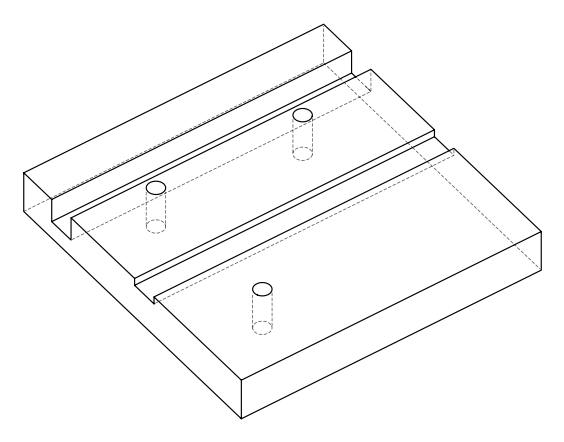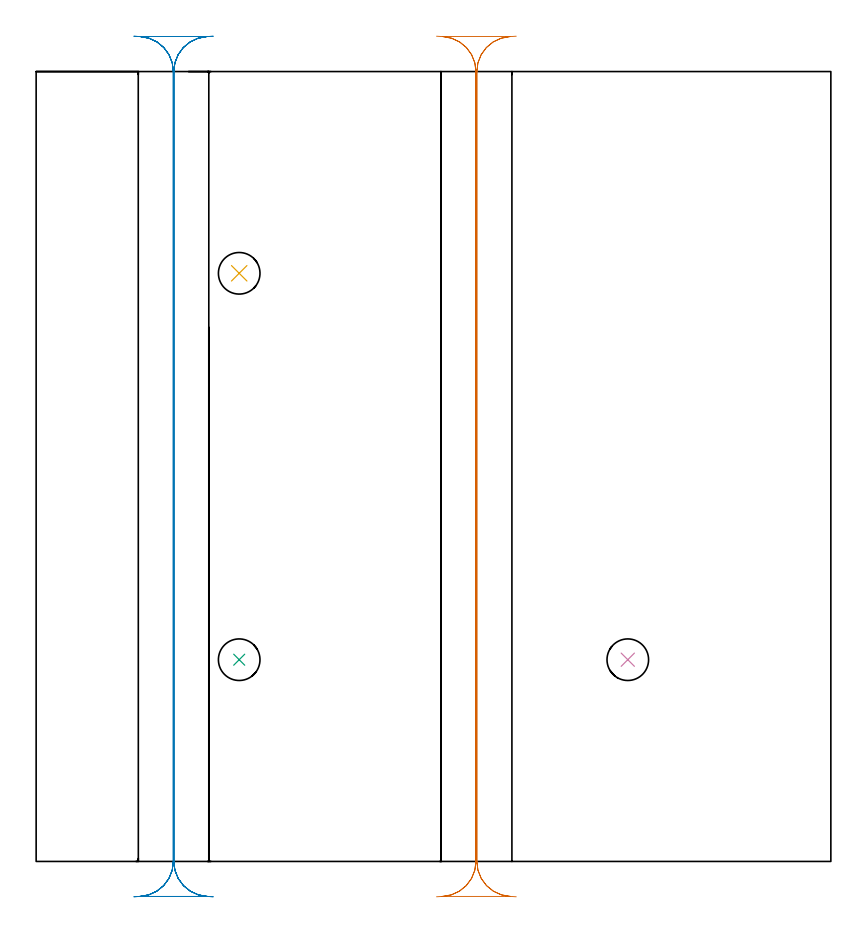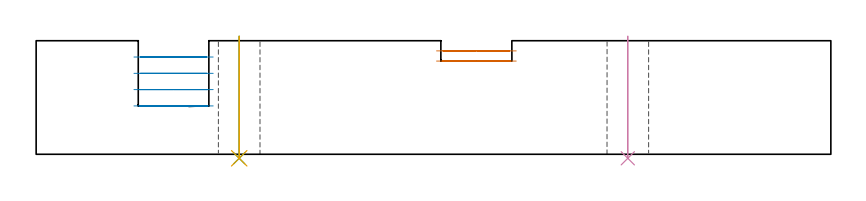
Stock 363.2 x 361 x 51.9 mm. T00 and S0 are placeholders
(PLAN: 5 operations, 1 tool changes, 11.1 min)
(1 MILL_RECTANGULAR_SLOT | SLOT_RECTANGULAR | UGT0201_004 | Follow Part, ap 8, ae 75% | 3.49 min | 108810 mm3)
(2 MILL_RECTANGULAR_SLOT_1 | SLOT_RECTANGULAR_1 | UGT0201_004 | Follow Part, ap 8, ae 75% | 6.95 min | 346454 mm3)
(3 INDEXABLE_INSERT_DRILL_THROUGH_HOLE_FROM_SOLID | STEP1HOLE | NXT0302_009 | 0.22 min | 14726 mm3)
(4 INDEXABLE_INSERT_DRILL_THROUGH_HOLE_FROM_SOLID_1 | STEP1HOLE_1 | NXT0302_009 | 0.22 min | 14732 mm3)
(5 INDEXABLE_INSERT_DRILL_THROUGH_HOLE_FROM_SOLID_2 | STEP1HOLE_2 | NXT0302_009 | 0.22 min | 14642 mm3)
(TOOL UGT0201_004 | End Mill 32 mm | D32 FL53 Z6)
(TOOL NXT0302_009 | Index. Insert Drill 19mm [880-D1900L25-05] | D19 PA176 FL95 Z2)
(OP 1 MILL_RECTANGULAR_SLOT)
G17 G21 G94 G90
T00 M6
G54
G17 G0 G90 X219.415 Y-16.154 S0 M3
G43 Z61.9 H0
Z47.25
G94 G1 X216.421 Y-15.97 F250.
G2 X201.4 Y0. R16. F500.
G1 Y361.
G2 X216.421 Y376.97 R16.
G1 Y377.
X185.979
Y376.97
G2 X201. Y361. R16.
G1 Y0.
G2 X185.979 Y-15.97 R16.
G1 X182.985 Y-16.154 F250.
G0 Z61.9
Y377.154
Z42.6
G1 X185.979 Y376.97
G2 X201. Y361. R16. F500.
G1 Y0.
G2 X185.566 Y-15.99 R16.
G1 X216.834
G2 X201.4 Y0. R16.
G1 Y361.
G2 X216.421 Y376.97 R16.
G1 X219.415 Y377.154 F250.
G0 Z61.9
M5
M2
(OP 2 MILL_RECTANGULAR_SLOT_1)
G17 G21 G94 G90
T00 M6
G54
G17 G0 G90 X80.912 Y-16.154 S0 M3
G43 Z61.9 H0
Z44.45
G94 G1 X77.917 Y-15.97 F250.
G2 X62.9 Y0. R16. F500.
G1 Y361.
G2 X77.921 Y376.97 R16.
G1 Y377.
X47.679
Y376.97
G2 X62.7 Y361. R16.
G1 Y0.
G2 X47.681 Y-15.97 R16.
G1 X44.687 Y-16.154 F250.
G0 X80.915 Z37.
G1 X77.921 Y-15.97
G2 X62.9 Y0. R16. F500.
G1 Y361.
G2 X77.921 Y376.97 R16.
G1 Y377.
X47.679
Y376.97
G2 X62.7 Y361. R16.
G1 Y0.
G2 X47.679 Y-15.97 R16.
G1 X44.685 Y-16.154 F250.
G0 Z61.9
Y377.154
Z29.55
G1 X47.679 Y376.97
G2 X62.7 Y361. R16. F500.
G1 Y0.
G2 X47.266 Y-15.99 R16.
G1 X78.334
G2 X62.9 Y0. R16.
G1 Y361.
G2 X77.921 Y376.97 R16.
G1 X80.915 Y377.154 F250.
G0 X44.685 Z22.1
G1 X47.679 Y376.97
G2 X62.7 Y361. R16. F500.
G1 Y0.
G2 X47.266 Y-15.99 R16.
G1 X78.334
G2 X62.9 Y0. R16.
G1 Y361.
G2 X77.921 Y376.97 R16.
G1 X80.915 Y377.154 F250.
G0 Z61.9
M5
M2
(OP 3 INDEXABLE_INSERT_DRILL_THROUGH_HOLE_FROM_SOLID)
G17 G21 G94 G90
T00 M6
G54
G17 G0 G90 X92.8 Y92.2 S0 M3
G43 Z61.9 H1
G94 G81 G98 Z-1.832 F250. R53.9
G80
M5
M2
(OP 4 INDEXABLE_INSERT_DRILL_THROUGH_HOLE_FROM_SOLID_1)
G17 G21 G94 G90
T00 M6
G54
G17 G0 G90 X270.4 Y92.2 S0 M3
G43 Z61.9 H1
G94 G81 G98 Z-1.832 F250. R53.9
G80
M5
M2
(OP 5 INDEXABLE_INSERT_DRILL_THROUGH_HOLE_FROM_SOLID_2)
G17 G21 G94 G90
T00 M6
G54
G17 G0 G90 X92.8 Y268.8 S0 M3
G43 Z61.9 H1
G94 G81 G98 Z-1.832 F250. R53.9
G80
M5
M2
